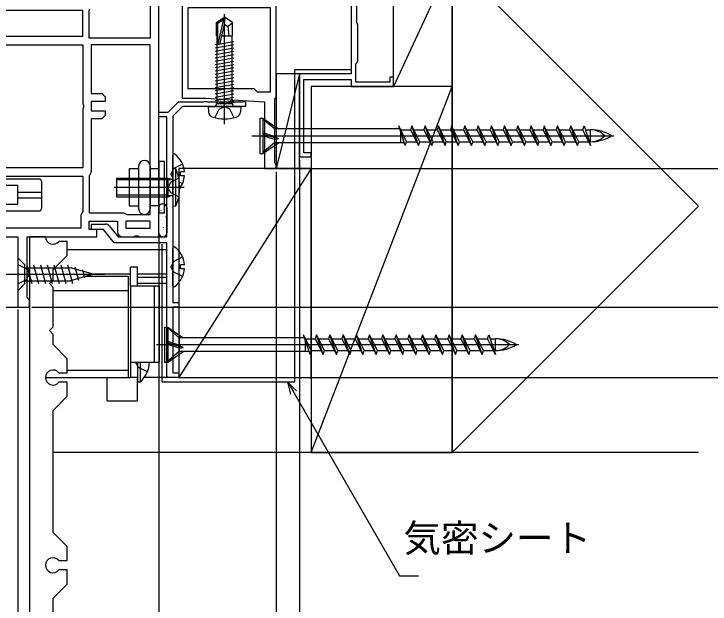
# Model space of a CAD drawing. Units: millimetres, scale not verified. Extents: x -525 to 525, y -783 to 778.
# Drawn here: x 281.1 to 429.4, y -546.6 to -420.9 of the extents above; entities that cross this region are included whole.
import ezdxf
from ezdxf.enums import TextEntityAlignment as Align

# ---------------------------------------------------------------- set-up
doc = ezdxf.new("R2010")
doc.units = ezdxf.units.MM
doc.header["$LTSCALE"] = 4
for name, color, linetype in [('0-2_YKK_11', 7, 'Continuous'), ('0-3_YKK_11E', 7, 'Continuous'), ('0-4_YKK_12', 2, 'Continuous'), ('0-5_YKK_13', 4, 'Continuous'), ('0-6_YKK_D', 6, 'Continuous'), ('0-8_YSS_K', 3, 'Continuous'), ('0-9_YSS_KE', 3, 'Continuous')]:
    doc.layers.add(name, color=color, linetype=linetype)
doc.styles.add('ＭＳ ゴシック', font='')
doc.styles.get('ＭＳ ゴシック').set_extended_font_data('MS Gothic')

msp = doc.modelspace()

# ---------------------------------------------------------------- linework, layer by layer
at = {"layer": '0-2_YKK_11'}
msp.add_line((287.894, -468.341), (284.494, -468.341), dxfattribs=at)
for points in [[(312, -468.341), (312, -376.341), (300, -376.341), (295.8, -382.341), (295.8, -392.141), (296.666, -393.641), (297.6, -393.641), (297.6, -392.141), (303.8, -392.141), (303.8, -399.016), (303.988, -399.407), (303.988, -399.875), (303.8, -400.265), (303.8, -407.141), (297.6, -407.141), (297.6, -405.641), (296.666, -405.641), (295.8, -407.141), (295.8, -418.341), (256, -418.341)], [(310.2, -378.141), (310.2, -426.041), (297.2, -426.041), (297.2, -420.161), (297.333, -419.821)], [(317, -414.641), (317, -438.841), (322, -438.841), (334.5, -439.646), (334.5, -453.841), (337, -453.841), (337, -453.142), (336.85, -452.883), (336.7, -452.623), (336.7, -439.06), (336.85, -438.801), (337, -438.541), (337, -418.241), (324.8, -418.241), (324.8, -415.099), (324.68, -414.916), (324.68, -414.366), (324.8, -414.183), (324.8, -413.691), (323.2, -413.691), (323.2, -414.055)], [(273.8, -427.441), (295.8, -427.441), (295.8, -439.916), (295.988, -440.307), (295.988, -440.775), (295.8, -441.165), (295.8, -453.641), (273.8, -453.641)], [(310.2, -463.641), (310.2, -427.441), (297.6, -427.441), (297.6, -437.841), (299.9, -437.841), (300.6, -438.541), (300.6, -439.541), (297.6, -439.541), (297.6, -441.541), (300.6, -441.541), (300.6, -442.541), (299.9, -443.241), (297.6, -443.241), (297.6, -454.441)], [(301.456, -466.006), (303.373, -468.341), (313.7, -468.341), (313.7, -442.841), (312, -442.841), (312, -441.841), (314, -441.841), (316.2, -439.641), (321.542, -439.641), (321.725, -439.521), (322.275, -439.521), (322.458, -439.641), (329.742, -439.641), (329.925, -439.521), (330.5, -439.641), (330.5, -440.641), (317.039, -440.641), (315, -442.679), (315, -468.041), (315, -482.341), (316.3, -482.341), (316.3, -483.341), (315, -483.341), (315, -497.341), (316.3, -497.341), (316.3, -498.341), (313.7, -498.341)], [(297.333, -455.121), (297.2, -455.461), (297.2, -463.241), (304.5, -463.241), (304.9, -463.441), (305.3, -463.641), (310.2, -463.641)], [(284.25, -481.545), (284, -481.249), (284, -468.341), (298.8, -468.341), (298.8, -466.841), (297.2, -466.841), (297.2, -465.041), (303.2, -465.041), (303.2, -467.341)], [(313.7, -498.341), (313.7, -469.641), (302.5, -469.641), (300.2, -466.841), (297.7, -466.841), (297.7, -465.641), (300.683, -465.641)], [(272, -468.341), (282, -468.341), (282, -483.341), (284.5, -483.341), (284.5, -481.841), (284.25, -481.545)], [(284.494, -468.341), (284.494, -591.341), (286.494, -591.341)], [(304.2, -468.341), (306.676, -468.341), (307.066, -468.153), (307.534, -468.153), (307.925, -468.341), (312, -468.341)], [(290.743, -497.341), (292.494, -497.341), (292.494, -494.341), (289.494, -491.341), (289.494, -489.141), (288.694, -488.341), (289.494, -487.541), (289.494, -479.141), (288.694, -478.341), (289.494, -477.541), (289.494, -475.341), (292.494, -472.341), (292.494, -469.341), (290.743, -469.341)], [(290.743, -537.341), (292.494, -537.341), (292.494, -534.341), (289.494, -531.341), (289.494, -505.341), (292.494, -502.341), (292.494, -499.341), (290.743, -499.341)], [(290.743, -572.341), (292.494, -572.341), (292.494, -569.341), (289.494, -566.341), (289.494, -545.341), (292.494, -542.341), (292.494, -539.341), (290.743, -539.341)]]:
    msp.add_lwpolyline(points, dxfattribs=at)
for points in [[(335.7, -419.541), (335.7, -437.541), (333, -437.541), (332.3, -436.841), (318.3, -436.841), (318.3, -419.541)], [(273.4, -425.641), (295.8, -425.641), (295.8, -420.141), (273.4, -420.141)], [(273.8, -455.441), (295.8, -455.441), (295.8, -462.941), (295.6, -463.341), (295.4, -463.741), (295.4, -466.541), (273.8, -466.541)], [(305, -466.541), (310.2, -466.541), (310.2, -465.041), (305, -465.041)]]:
    msp.add_lwpolyline(points, close=True, dxfattribs=at)
for centre, radius, start, end in [((296.6, -454.441), 1, 317.16655, 359.99996), ((300.683, -466.641), 1, 39.40063, 89.99997), ((289.494, -468.341), 1.6, 180, 321.31781), ((304.2, -467.341), 1, 180, 269.99998), ((289.494, -498.341), 1.6, 38.68219, 321.31781), ((289.494, -538.341), 1.6, 38.68219, 321.31781)]:
    msp.add_arc(centre, radius, start, end, dxfattribs=at)
at = {"layer": '0-3_YKK_11E'}
msp.add_lwpolyline([(353, -402.045), (353, -433.645), (342, -433.645), (342, -451.345), (344.5, -451.345), (344.5, -450.445), (342.9, -450.445), (342.9, -434.845), (353, -434.845), (353, -436.341), (362, -436.341), (362, -434.341), (361.2, -434.341), (361.2, -435.441), (354, -435.441), (354, -431.531), (354.16, -431.335), (354.4, -431.041), (354.4, -423.114), (354.3, -422.941), (354.2, -422.768), (354.2, -408.241)], dxfattribs=at)
at = {"layer": '0-4_YKK_12'}
for p, q in [((313.7, -471.141), (292.494, -471.141)), ((305.494, -476.841), (296.276, -476.841)), ((306, -476.341), (298, -476.341)), ((305.494, -476.841), (305.494, -498.341)), ((313.7, -476.341), (307.494, -476.341)), ((313.7, -477.041), (307.494, -477.041)), ((313.7, -478.341), (307.494, -478.341)), ((305.494, -479.841), (289.494, -479.841)), ((183.5, -483.341), (282.5, -483.341)), ((305.494, -496.841), (292.494, -496.841)), ((313.7, -498.041), (313.7, -498.341)), ((287.894, -498.341), (305.494, -498.341)), ((313.694, -498.341), (308.901, -498.341))]:
    msp.add_line(p, q, dxfattribs=at)
at = {"layer": '0-5_YKK_13'}
for p, q in [((326, -444.394), (326, -420.928)), ((324.3, -422.686), (325.85, -421.641)), ((324.6, -422.846), (325.85, -422.003)), ((324.657, -427.251), (325.85, -422.003)), ((325.85, -422.003), (325.85, -421.641)), ((326.15, -421.641), (325.85, -421.641)), ((326, -423.147), (326, -421.641)), ((326, -423.147), (326.15, -421.641)), ((327.7, -422.686), (326.15, -421.641)), ((324.3, -422.686), (324.6, -422.846)), ((324.3, -425.541), (324.3, -422.686)), ((324.6, -427.092), (324.6, -422.846)), ((325.091, -427.148), (326, -423.147)), ((326, -423.04), (326.7, -423.541)), ((326.7, -423.541), (327.7, -422.686)), ((326.7, -423.541), (326.9, -425.541)), ((327.7, -425.541), (327.7, -422.686)), ((324.3, -425.541), (324.6, -425.541)), ((324.4, -425.541), (324.4, -439.941)), ((325.456, -425.541), (327.7, -425.541)), ((327.6, -425.541), (327.6, -439.941)), ((325.042, -427.247), (327.979, -426.728)), ((324.021, -427.428), (324.719, -427.305)), ((324.021, -428.128), (327.979, -427.428)), ((324.021, -428.828), (327.979, -428.128)), ((324.021, -429.528), (327.979, -428.828)), ((324.021, -430.228), (327.979, -429.528)), ((324.021, -430.928), (327.979, -430.228)), ((324.021, -431.628), (327.979, -430.928)), ((324.021, -432.328), (327.979, -431.628)), ((324.021, -433.028), (327.979, -432.328)), ((324.021, -433.728), (327.979, -433.028)), ((324.021, -434.428), (327.979, -433.728)), ((324.021, -435.128), (327.979, -434.428)), ((324.021, -435.828), (327.979, -435.128)), ((324.021, -436.528), (327.979, -435.828)), ((324.021, -437.228), (327.979, -436.528)), ((324.021, -437.928), (327.979, -437.228)), ((324.021, -438.628), (327.979, -437.928)), ((324.021, -439.328), (327.979, -438.628)), ((324.27, -439.941), (327.73, -439.941)), ((324.27, -440.141), (324.27, -439.941)), ((324.515, -439.941), (327.979, -439.328)), ((326.201, -439.941), (327.6, -439.635)), ((327.979, -439.853), (327.486, -439.941)), ((327.73, -440.141), (327.73, -439.941)), ((322.5, -440.641), (322.598, -441.76)), ((322.5, -440.641), (329.5, -440.641)), ((329.5, -440.641), (329.402, -441.76)), ((333.5, -443.091), (333.5, -450.591)), ((333.5, -443.091), (334.2, -443.091)), ((334.2, -443.091), (334.2, -450.591)), ((334.2, -443.091), (337.5, -445.366)), ((336.673, -445.366), (334.2, -443.291)), ((364.52, -448.941), (363.11, -444.741)), ((364.797, -448.116), (363.11, -444.741)), ((365.93, -444.741), (365.653, -445.566)), ((367.34, -448.941), (365.93, -444.741)), ((367.617, -448.116), (365.93, -444.741)), ((368.75, -444.741), (368.473, -445.566)), ((370.437, -448.116), (368.75, -444.741)), ((371.57, -444.741), (371.293, -445.566)), ((373.257, -448.116), (371.57, -444.741)), ((374.39, -444.741), (374.113, -445.566)), ((376.077, -448.116), (374.39, -444.741)), ((377.21, -444.741), (376.933, -445.566)), ((378.897, -448.116), (377.21, -444.741)), ((380.03, -444.741), (379.753, -445.566)), ((381.717, -448.116), (380.03, -444.741)), ((382.85, -444.741), (382.573, -445.566)), ((384.537, -448.116), (382.85, -444.741)), ((385.67, -444.741), (385.393, -445.566)), ((387.357, -448.116), (385.67, -444.741)), ((388.49, -444.741), (388.213, -445.566)), ((390.177, -448.116), (388.49, -444.741)), ((391.31, -444.741), (391.033, -445.566)), ((392.997, -448.116), (391.31, -444.741)), ((394.13, -444.741), (393.853, -445.566)), ((395.817, -448.116), (394.13, -444.741)), ((398.637, -448.116), (396.95, -444.741)), ((401.457, -448.116), (399.77, -444.741)), ((402.313, -445.566), (402.59, -444.741)), ((402.59, -444.741), (404, -448.941)), ((336.673, -446.968), (334.2, -446.191)), ((363.32, -445.366), (336.673, -445.366)), ((336.673, -445.366), (336.673, -446.978)), ((363.423, -445.366), (363.5, -445.366)), ((363.5, -445.366), (363.5, -448.291)), ((363.523, -445.566), (365.653, -445.566)), ((365.653, -445.566), (367.34, -448.941)), ((366.343, -445.566), (368.473, -445.566)), ((369.163, -445.566), (371.293, -445.566)), ((371.983, -445.566), (374.113, -445.566)), ((374.803, -445.566), (376.933, -445.566)), ((377.623, -445.566), (379.753, -445.566)), ((380.443, -445.566), (382.573, -445.566)), ((383.263, -445.566), (385.393, -445.566)), ((386.083, -445.566), (388.213, -445.566)), ((388.903, -445.566), (391.033, -445.566)), ((391.723, -445.566), (393.853, -445.566)), ((394.543, -445.566), (396.673, -445.566)), ((397.363, -445.566), (399.493, -445.566)), ((399.493, -445.566), (401.18, -448.941)), ((400.183, -445.566), (402.313, -445.566)), ((404, -448.941), (402.313, -445.566)), ((402.867, -445.566), (404, -445.566)), ((404, -448.116), (404, -445.566)), ((331.832, -446.841), (408.972, -446.841)), ((334.2, -446.469), (337.5, -447.422)), ((336.673, -447.618), (334.2, -446.841)), ((336.673, -446.968), (337.5, -447.422)), ((336.673, -447.618), (337.5, -447.422)), ((336.673, -447.618), (336.673, -448.316)), ((336.673, -448.316), (334.2, -450.391)), ((334.2, -450.591), (337.5, -448.316)), ((364.31, -448.316), (336.673, -448.316)), ((364.52, -448.941), (364.797, -448.116)), ((364.797, -448.116), (366.928, -448.116)), ((367.34, -448.941), (367.617, -448.116)), ((367.617, -448.116), (369.748, -448.116)), ((370.16, -448.941), (370.437, -448.116)), ((370.437, -448.116), (372.568, -448.116)), ((372.98, -448.941), (373.257, -448.116)), ((373.257, -448.116), (375.388, -448.116)), ((375.8, -448.941), (376.077, -448.116)), ((376.077, -448.116), (378.208, -448.116)), ((378.62, -448.941), (378.897, -448.116)), ((378.897, -448.116), (381.028, -448.116)), ((381.44, -448.941), (381.717, -448.116)), ((381.717, -448.116), (383.848, -448.116)), ((384.26, -448.941), (384.537, -448.116)), ((384.537, -448.116), (386.668, -448.116)), ((387.08, -448.941), (387.357, -448.116)), ((387.357, -448.116), (389.488, -448.116)), ((389.9, -448.941), (390.177, -448.116)), ((390.177, -448.116), (392.308, -448.116)), ((392.72, -448.941), (392.997, -448.116)), ((392.997, -448.116), (395.128, -448.116)), ((395.54, -448.941), (395.817, -448.116)), ((395.817, -448.116), (397.948, -448.116)), ((398.36, -448.941), (398.637, -448.116)), ((398.637, -448.116), (400.768, -448.116)), ((401.18, -448.941), (401.457, -448.116)), ((401.457, -448.116), (403.588, -448.116)), ((403.723, -448.116), (404, -448.116)), ((333.5, -450.591), (334.2, -450.591)), ((315, -458.916), (315, -450.965)), ((307.7, -453.341), (307.7, -462.341)), ((310.2, -453.341), (310.2, -462.341)), ((312, -463.291), (312, -452.641)), ((317.077, -452.866), (315.212, -453.796)), ((305.7, -453.891), (305.7, -461.791)), ((307.7, -453.891), (305.7, -453.891)), ((312, -453.891), (310.2, -453.891)), ((315, -454.194), (314.603, -454.941)), ((315, -455.688), (314.603, -454.941)), ((315, -453.841), (315, -461.841)), ((315, -453.841), (315.643, -453.897)), ((315.212, -453.796), (315.18, -453.856)), ((315.643, -461.785), (315.643, -453.897)), ((317.483, -454.516), (316.6, -454.516)), ((272, -456.041), (286.5, -456.041)), ((287, -456.541), (287, -462.341)), ((303, -455.841), (314, -455.841)), ((314, -456.22), (303, -456.22)), ((314.557, -456.696), (313.948, -457.841)), ((314, -455.841), (314.734, -456.099)), ((314, -459.841), (314, -455.841)), ((314, -456.22), (314.827, -456.109)), ((316.287, -455.841), (314.557, -456.696)), ((317.077, -457.016), (316.431, -456.693)), ((317.426, -457.841), (302.487, -457.841)), ((314.557, -458.986), (313.948, -457.841)), ((282, -458.841), (287, -458.841)), ((314, -459.462), (303, -459.462)), ((314, -459.462), (314.827, -459.573)), ((314, -459.841), (314.734, -459.582)), ((316.287, -459.841), (314.557, -458.986)), ((282, -460.041), (287, -460.041)), ((305.7, -461.791), (307.7, -461.791)), ((312, -461.791), (310.2, -461.791)), ((312, -467.541), (312, -462.141)), ((312.034, -461.919), (312.059, -461.919)), ((312.8, -461.341), (312.9, -461.341)), ((312.841, -462.607), (312.866, -462.607)), ((313.074, -461.778), (313.079, -461.777)), ((313.554, -461.919), (313.579, -461.919)), ((313.7, -462.141), (313.7, -467.541)), ((315, -461.841), (315.643, -461.785)), ((272, -462.841), (286.5, -462.841)), ((313.2, -463.341), (312, -463.341)), ((312.002, -463.578), (312.007, -463.577)), ((312.034, -463.414), (312.059, -463.414)), ((312.485, -462.805), (312.526, -462.778)), ((312.841, -464.102), (312.866, -464.102)), ((313.373, -463.093), (313.378, -463.091)), ((313.387, -464.167), (313.429, -464.139)), ((313.554, -463.414), (313.579, -463.414)), ((312.034, -464.909), (312.059, -464.909)), ((312.043, -465.057), (312.084, -465.029)), ((312.301, -464.893), (312.306, -464.891)), ((312.841, -465.597), (312.866, -465.597)), ((313.554, -464.909), (313.579, -464.909)), ((312.034, -466.404), (312.059, -466.404)), ((312.789, -466.14), (312.794, -466.139)), ((312.841, -467.092), (312.866, -467.092)), ((312.945, -466.418), (312.987, -466.391)), ((313.554, -466.404), (313.579, -466.404)), ((312.9, -468.341), (312.8, -468.341)), ((313.112, -467.447), (313.117, -467.445)), ((313.554, -467.899), (313.579, -467.899)), ((315, -478.716), (315, -470.765)), ((282, -472.841), (283.5, -474.341)), ((317.077, -472.666), (315.212, -473.596)), ((283.884, -474.341), (284.956, -478.341)), ((285.333, -474.341), (286.405, -478.341)), ((286.782, -474.341), (287.854, -478.341)), ((288.232, -474.341), (289.304, -478.341)), ((289.681, -474.341), (290.753, -478.341)), ((291.131, -474.341), (292.202, -478.341)), ((292.58, -474.341), (293.652, -478.341)), ((315.212, -473.596), (314.603, -474.741)), ((317.483, -474.316), (316.6, -474.316)), ((283.5, -474.941), (293.172, -474.941)), ((298, -476.341), (293.172, -474.941)), ((294.137, -474.74), (294.908, -477.621)), ((295.767, -475.416), (296.213, -477.081)), ((307.5, -474.841), (306, -474.841)), ((306, -478.841), (306, -474.841)), ((307.5, -478.841), (307.5, -474.841)), ((279.5, -476.341), (300.5, -476.341)), ((298, -476.341), (293.172, -477.741)), ((297.397, -476.091), (297.518, -476.541)), ((283.5, -477.741), (293.172, -477.741)), ((283.5, -478.318), (283.506, -478.341)), ((306, -478.841), (306, -495.041)), ((311, -478.841), (311, -495.041)), ((311, -478.841), (312.061, -478.841)), ((312.061, -478.841), (312.061, -495.041)), ((306, -483.841), (306, -484.315)), ((313.2, -487.591), (313.2, -495.091)), ((313.2, -487.591), (313.9, -487.591)), ((313.9, -487.591), (313.9, -495.091)), ((313.9, -487.591), (317.2, -489.866)), ((316.373, -489.866), (313.9, -487.791)), ((344.22, -493.441), (342.81, -489.241)), ((344.497, -492.616), (342.81, -489.241)), ((345.63, -489.241), (345.353, -490.066)), ((347.04, -493.441), (345.63, -489.241)), ((347.317, -492.616), (345.63, -489.241)), ((348.45, -489.241), (348.173, -490.066)), ((350.137, -492.616), (348.45, -489.241)), ((351.27, -489.241), (350.993, -490.066)), ((352.957, -492.616), (351.27, -489.241)), ((354.09, -489.241), (353.813, -490.066)), ((355.777, -492.616), (354.09, -489.241)), ((356.91, -489.241), (356.633, -490.066)), ((358.597, -492.616), (356.91, -489.241)), ((359.73, -489.241), (359.453, -490.066)), ((361.417, -492.616), (359.73, -489.241)), ((362.55, -489.241), (362.273, -490.066)), ((364.237, -492.616), (362.55, -489.241)), ((365.37, -489.241), (365.093, -490.066)), ((367.057, -492.616), (365.37, -489.241)), ((368.19, -489.241), (367.913, -490.066)), ((369.877, -492.616), (368.19, -489.241)), ((371.01, -489.241), (370.733, -490.066)), ((372.697, -492.616), (371.01, -489.241)), ((373.83, -489.241), (373.553, -490.066)), ((375.517, -492.616), (373.83, -489.241)), ((378.337, -492.616), (376.65, -489.241)), ((381.157, -492.616), (379.47, -489.241)), ((382.013, -490.066), (382.29, -489.241)), ((382.29, -489.241), (383.7, -493.441)), ((316.373, -491.468), (313.9, -490.691)), ((343.02, -489.866), (316.373, -489.866)), ((316.373, -489.866), (316.373, -491.478)), ((343.123, -489.866), (343.2, -489.866)), ((343.2, -489.866), (343.2, -492.791)), ((343.223, -490.066), (345.353, -490.066)), ((345.353, -490.066), (347.04, -493.441)), ((346.043, -490.066), (348.173, -490.066)), ((348.863, -490.066), (350.993, -490.066)), ((351.683, -490.066), (353.813, -490.066)), ((354.503, -490.066), (356.633, -490.066)), ((357.323, -490.066), (359.453, -490.066)), ((360.143, -490.066), (362.273, -490.066)), ((362.963, -490.066), (365.093, -490.066)), ((365.783, -490.066), (367.913, -490.066)), ((368.603, -490.066), (370.733, -490.066)), ((371.423, -490.066), (373.553, -490.066)), ((374.243, -490.066), (376.373, -490.066)), ((377.063, -490.066), (379.193, -490.066)), ((379.193, -490.066), (380.88, -493.441)), ((379.883, -490.066), (382.013, -490.066)), ((383.7, -493.441), (382.013, -490.066)), ((382.567, -490.066), (383.7, -490.066)), ((383.7, -492.616), (383.7, -490.066)), ((311.532, -491.341), (388.672, -491.341)), ((313.9, -490.969), (317.2, -491.922)), ((316.373, -492.118), (313.9, -491.341)), ((316.373, -491.468), (317.2, -491.922)), ((316.373, -492.118), (317.2, -491.922)), ((316.373, -492.118), (316.373, -492.816)), ((316.373, -492.816), (313.9, -494.891)), ((313.9, -495.091), (317.2, -492.816)), ((344.01, -492.816), (316.373, -492.816)), ((344.22, -493.441), (344.497, -492.616)), ((344.497, -492.616), (346.628, -492.616)), ((347.04, -493.441), (347.317, -492.616)), ((347.317, -492.616), (349.448, -492.616)), ((349.86, -493.441), (350.137, -492.616)), ((350.137, -492.616), (352.268, -492.616)), ((352.68, -493.441), (352.957, -492.616)), ((352.957, -492.616), (355.088, -492.616)), ((355.5, -493.441), (355.777, -492.616)), ((355.777, -492.616), (357.908, -492.616)), ((358.32, -493.441), (358.597, -492.616)), ((358.597, -492.616), (360.728, -492.616)), ((361.14, -493.441), (361.417, -492.616)), ((361.417, -492.616), (363.548, -492.616)), ((363.96, -493.441), (364.237, -492.616)), ((364.237, -492.616), (366.368, -492.616)), ((366.78, -493.441), (367.057, -492.616)), ((367.057, -492.616), (369.188, -492.616)), ((369.6, -493.441), (369.877, -492.616)), ((369.877, -492.616), (372.008, -492.616)), ((372.42, -493.441), (372.697, -492.616)), ((372.697, -492.616), (374.828, -492.616)), ((375.24, -493.441), (375.517, -492.616)), ((375.517, -492.616), (377.648, -492.616)), ((378.06, -493.441), (378.337, -492.616)), ((378.337, -492.616), (380.468, -492.616)), ((380.88, -493.441), (381.157, -492.616)), ((381.157, -492.616), (383.288, -492.616)), ((383.423, -492.616), (383.7, -492.616)), ((306, -495.041), (311, -495.041)), ((306, -495.041), (306, -498.341)), ((307.5, -495.041), (307.5, -499.291)), ((307.5, -495.041), (307.5, -497.041)), ((307.5, -495.041), (307.5, -498.341)), ((308.009, -495.041), (308.009, -499.291)), ((311, -495.041), (312.061, -495.041)), ((313.2, -495.091), (313.9, -495.091)), ((307.5, -498.341), (306, -498.341)), ((307.5, -499.291), (308.009, -499.291)), ((301, -503.341), (306, -503.341))]:
    msp.add_line(p, q, dxfattribs=at)
for points in [[(323.95, -443.004), (324.855, -441.189), (326, -440.58)], [(328.05, -443.004), (327.145, -441.189), (326, -440.58)], [(368.473, -445.566), (370.16, -448.941), (368.75, -444.741)], [(371.293, -445.566), (372.98, -448.941), (371.57, -444.741)], [(374.113, -445.566), (375.8, -448.941), (374.39, -444.741)], [(376.933, -445.566), (378.62, -448.941), (377.21, -444.741)], [(379.753, -445.566), (381.44, -448.941), (380.03, -444.741)], [(382.573, -445.566), (384.26, -448.941), (382.85, -444.741)], [(385.393, -445.566), (387.08, -448.941), (385.67, -444.741)], [(388.213, -445.566), (389.9, -448.941), (388.49, -444.741)], [(391.033, -445.566), (392.72, -448.941), (391.31, -444.741)], [(393.853, -445.566), (395.54, -448.941), (394.13, -444.741)], [(401.18, -448.941), (399.77, -444.741), (399.493, -445.566)], [(313.2, -463.341), (313.2, -452.341), (312, -452.341), (312, -463.341)], [(317.483, -455.366), (316.6, -455.366), (316.6, -454.516)], [(303, -455.841), (303, -459.841), (314, -459.841)], [(282, -472.841), (282, -479.841), (283.5, -478.341), (283.5, -474.341)], [(282, -474.291), (283.856, -475.196), (284.464, -476.341)], [(317.483, -475.166), (316.6, -475.166), (316.6, -474.316)], [(317.077, -476.816), (315.212, -475.886), (314.603, -474.741)], [(282, -478.391), (283.856, -477.486), (284.464, -476.341)], [(306, -478.841), (308.486, -478.841), (311, -478.841)], [(348.173, -490.066), (349.86, -493.441), (348.45, -489.241)], [(350.993, -490.066), (352.68, -493.441), (351.27, -489.241)], [(353.813, -490.066), (355.5, -493.441), (354.09, -489.241)], [(356.633, -490.066), (358.32, -493.441), (356.91, -489.241)], [(359.453, -490.066), (361.14, -493.441), (359.73, -489.241)], [(362.273, -490.066), (363.96, -493.441), (362.55, -489.241)], [(365.093, -490.066), (366.78, -493.441), (365.37, -489.241)], [(367.913, -490.066), (369.6, -493.441), (368.19, -489.241)], [(370.733, -490.066), (372.42, -493.441), (371.01, -489.241)], [(373.553, -490.066), (375.24, -493.441), (373.83, -489.241)], [(380.88, -493.441), (379.47, -489.241), (379.193, -490.066)], [(309.596, -497.116), (307.689, -496.186), (307.08, -495.041)], [(301, -503.341), (301, -498.341), (306, -498.341)], [(306, -503.341), (307.5, -503.341), (307.5, -498.341)]]:
    msp.add_lwpolyline(points, dxfattribs=at)
for points in [[(396.673, -445.566), (398.36, -448.941), (396.95, -444.741)], [(273.4, -457.441), (273.4, -461.441), (282, -461.441), (282, -457.441)], [(376.373, -490.066), (378.06, -493.441), (376.65, -489.241)]]:
    msp.add_lwpolyline(points, close=True, dxfattribs=at)
for centre, radius, start, end in [((324.848, -427.092), 0.248, 180, 347.19096), ((323.77, -440.141), 0.5, 270, 0), ((328.23, -440.141), 0.5, 180, 270), ((323.893, -441.647), 1.3, 185, 254.11915), ((328.107, -441.647), 1.3, 285.88085, 355), ((326, -434.241), 9, 254.11915, 285.88085), ((404, -454.144), 8.579, 58.36161, 90), ((404, -449.733), 4.167, 43.94902, 90), ((404, -439.537), 8.579, 270, 301.63839), ((404, -443.949), 4.167, 270, 316.05098), ((315.274, -450.965), 0.274, 52.28591, 180), ((312.2, -454.941), 5.3, 4.59941, 52.28591), ((308.95, -453.341), 1.25, 360, 180), ((307, -457.841), 9.5, 335.47227, 24.52773), ((286.5, -456.541), 0.5, 0, 90), ((314.8, -455.911), 0.2, 250.57815, 0), ((312.2, -454.941), 5.3, 324.18573, 355.40059), ((314.8, -459.771), 0.2, 0, 109.42185), ((286.5, -462.341), 0.5, 270, 0), ((308.95, -462.341), 1.25, 180, 360), ((312.8, -462.141), 0.8, 90, 180), ((312.9, -462.141), 0.8, 0, 90), ((312.8, -467.541), 0.8, 180, 270), ((312.9, -467.541), 0.8, 270, 0), ((315.274, -470.765), 0.274, 52.28591, 180), ((312.2, -474.741), 5.3, 4.59941, 52.28591), ((312.2, -474.741), 5.3, 307.71409, 355.40059), ((315.274, -478.716), 0.274, 180, 307.71409), ((383.7, -498.644), 8.579, 58.36161, 90), ((383.7, -494.233), 4.167, 43.94902, 90), ((383.7, -484.037), 8.579, 270, 301.63839), ((383.7, -488.449), 4.167, 270, 316.05098), ((304.469, -495.041), 5.531, 309.79413, 0)]:
    msp.add_arc(centre, radius, start, end, dxfattribs=at)
at = {"layer": '0-6_YKK_D'}
for p, q in [((342, -452.045), (342, -699.635)), ((342, -452.045), (342, -679.635)), ((337, -454.541), (337, -679.635)), ((337, -454.541), (337, -679.635)), ((337, -454.541), (337, -659.635)), ((337.7, -453.841), (448.001, -453.841)), ((337.7, -453.841), (448.001, -453.841)), ((312, -468.541), (312, -659.635)), ((285, -483.341), (488.001, -483.341)), ((285.494, -483.341), (488.001, -483.341)), ((282, -483.841), (282, -639.635)), ((282, -483.841), (282, -639.635)), ((282, -483.841), (282, -619.635)), ((317, -498.341), (448.001, -498.341)), ((317, -498.341), (488.001, -498.341))]:
    msp.add_line(p, q, dxfattribs=at)
for points in [[(340.164, -501.891), (339.48, -499.341), (341.347, -501.208)], [(339.48, -499.341), (340.755, -501.549), (363.284, -540.57), (367.334, -540.57)]]:
    msp.add_lwpolyline(points, dxfattribs=at)
at = {"layer": '0-8_YSS_K'}
for p, q in [((362, -436.345), (362, -409.345)), ((374.5, -409.345), (362, -436.345)), ((374.499, -409.345), (426.999, -461.845)), ((374.5, -436.345), (374.5, -409.345)), ((374.501, -409.345), (427.001, -461.845)), ((342, -433.645), (337, -453.841)), ((344.5, -514.341), (374.501, -436.345)), ((374.5, -436.345), (362, -436.345)), ((344.5, -453.841), (316.3, -498.341)), ((344.494, -514.341), (289.494, -514.341)), ((427.001, -514.345), (344.5, -514.341))]:
    msp.add_line(p, q, dxfattribs=at)
msp.add_lwpolyline([(427.001, -409.345), (374.501, -409.345), (374.501, -514.345), (427.001, -461.845)], dxfattribs=at)
for points in [[(342, -433.645), (337, -433.645), (337, -453.841), (342, -453.841)], [(374.501, -514.345), (374.501, -436.345), (344.5, -436.341), (344.5, -514.341)], [(316.3, -498.341), (344.5, -498.341), (344.5, -453.841), (316.3, -453.841)]]:
    msp.add_lwpolyline(points, close=True, dxfattribs=at)
at = {"layer": '0-9_YSS_KE'}
for points in [[(341, -499.341), (341, -432.741), (353, -432.741)], [(341, -499.341), (312.7, -499.341), (312.7, -469.941)]]:
    msp.add_lwpolyline(points, dxfattribs=at)

# ---------------------------------------------------------------- texts
at = {"layer": '0-6_YKK_D', "style": 'ＭＳ ゴシック'}
msp.add_text('気密シート', height=5.865, dxfattribs=at).set_placement((364.096, -537.232), align=Align.BOTTOM_LEFT)

doc.saveas('drawing.dxf')
